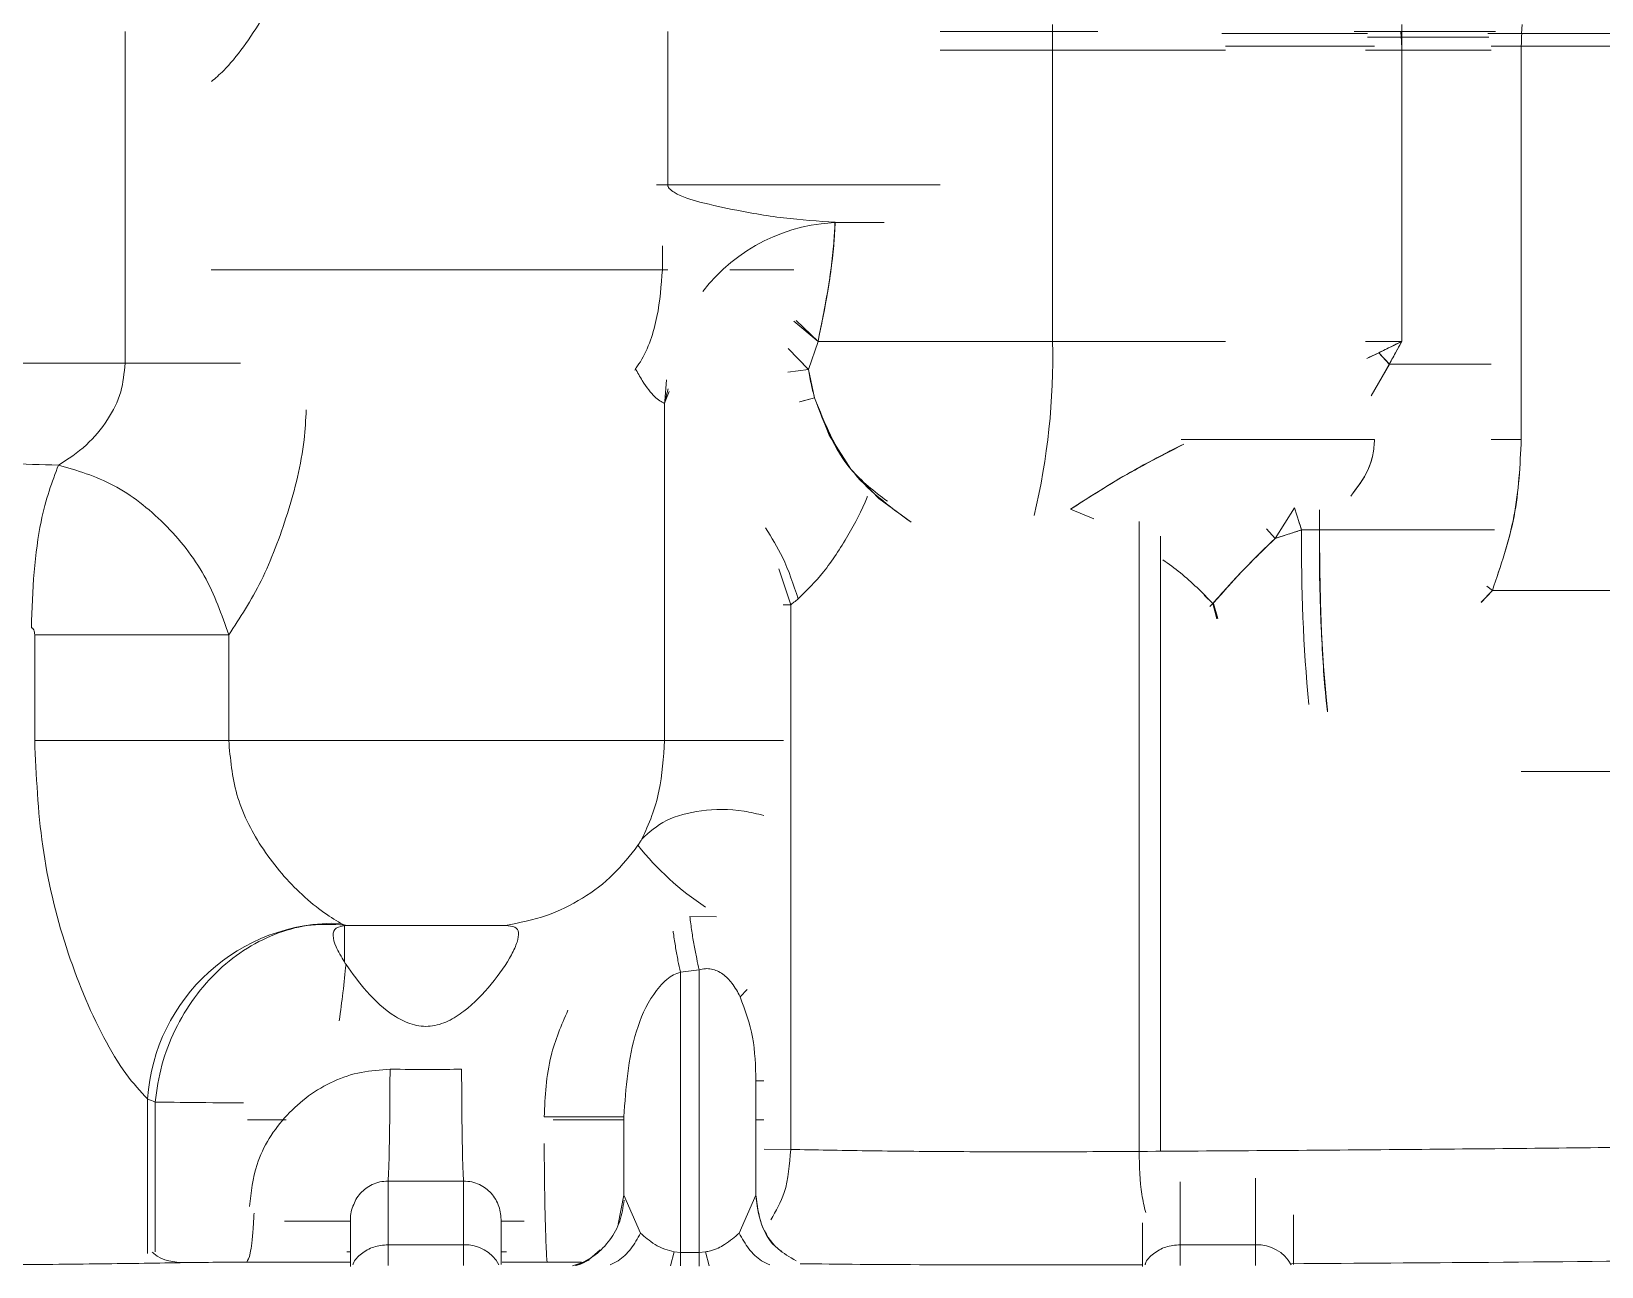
# Model space of a CAD drawing. Header units: millimetres. Extents: x 169 to 14583, y -399 to 10804.
# Drawn here: x 3222.82 to 3264.44, y 2080.53 to 2113.28 of the extents above; entities that cross this region are included whole.
import ezdxf

# ---------------------------------------------------------------- set-up
doc = ezdxf.new("R2010")
doc.units = ezdxf.units.MM
doc.header["$LTSCALE"] = 35

msp = doc.modelspace()

# ---------------------------------------------------------------- linework, layer by layer
at = {"color": 7, "linetype": 'Continuous', "lineweight": 18}
for p, q in [((3249.888, 2113.459), (3249.888, 2105.059)), ((3259.145, 2113.459), (3259.145, 2112.818)), ((3262.338, 2113.459), (3262.324, 2113.225)), ((3225.299, 2113.279), (3225.299, 2104.479)), ((3239.685, 2109.211), (3239.685, 2113.279)), ((3246.907, 2113.278), (3251.087, 2113.278)), ((3249.888, 2113.278), (3249.888, 2105.059)), ((3254.378, 2113.225), (3258.237, 2113.225)), ((3257.885, 2113.278), (3261.627, 2113.278)), ((3258.238, 2113.125), (3259.131, 2113.125)), ((3259.119, 2113.278), (3259.131, 2113.125)), ((3259.131, 2113.125), (3261.45, 2113.125)), ((3259.145, 2113.278), (3259.145, 2112.819)), ((3262.324, 2113.225), (3261.429, 2113.225)), ((3262.324, 2113.225), (3269.215, 2113.225)), ((3246.905, 2112.783), (3249.888, 2112.783)), ((3249.888, 2112.819), (3249.888, 2112.783)), ((3249.888, 2105.059), (3249.888, 2112.783)), ((3249.888, 2112.783), (3254.473, 2112.783)), ((3254.471, 2112.883), (3258.423, 2112.883)), ((3258.185, 2112.783), (3259.145, 2112.783)), ((3259.145, 2112.783), (3259.145, 2105.059)), ((3259.145, 2112.783), (3261.514, 2112.783)), ((3261.513, 2112.883), (3262.315, 2112.883)), ((3262.315, 2112.883), (3262.315, 2102.459)), ((3269.275, 2112.883), (3262.315, 2112.883)), ((3239.685, 2109.211), (3239.385, 2109.211)), ((3246.907, 2109.211), (3239.685, 2109.211)), ((3245.425, 2108.211), (3244.291, 2108.211)), ((3239.545, 2107.596), (3239.545, 2106.959)), ((3227.578, 2106.959), (3239.545, 2106.959)), ((3239.545, 2106.959), (3239.687, 2106.959)), ((3243.029, 2105.599), (3243.67, 2105.059)), ((3243.09, 2105.61), (3243.67, 2105.059)), ((3243.091, 2105.61), (3243.67, 2105.059)), ((3242.875, 2104.871), (3243.419, 2104.315)), ((3243.67, 2105.059), (3243.419, 2104.315)), ((3243.419, 2104.315), (3243.67, 2105.059)), ((3243.67, 2105.059), (3243.419, 2104.315)), ((3243.67, 2105.059), (3249.888, 2105.059)), ((3243.67, 2105.059), (3249.888, 2105.059)), ((3243.67, 2105.059), (3249.888, 2105.059)), ((3249.888, 2105.059), (3249.972, 2105.059)), ((3254.473, 2105.059), (3249.888, 2105.059)), ((3249.888, 2105.059), (3249.974, 2105.059)), ((3259.145, 2105.059), (3258.185, 2105.059)), ((3258.223, 2104.606), (3258.535, 2104.759)), ((3258.265, 2104.629), (3258.535, 2104.759)), ((3258.535, 2104.759), (3258.28, 2104.636)), ((3258.535, 2104.759), (3259.145, 2105.059)), ((3258.815, 2104.459), (3258.535, 2104.759)), ((3259.145, 2105.059), (3258.815, 2104.459)), ((3218.178, 2104.479), (3225.299, 2104.479)), ((3225.299, 2104.479), (3228.357, 2104.479)), ((3243.131, 2104.61), (3243.419, 2104.315)), ((3243.419, 2104.315), (3243.141, 2104.281)), ((3243.579, 2103.559), (3243.419, 2104.315)), ((3258.333, 2103.613), (3258.816, 2104.459)), ((3258.334, 2103.614), (3258.816, 2104.459)), ((3258.815, 2104.459), (3258.352, 2103.645)), ((3258.816, 2104.459), (3261.513, 2104.459)), ((3258.816, 2104.459), (3261.513, 2104.459)), ((3239.65, 2104.036), (3239.611, 2103.477)), ((3242.873, 2104.247), (3243.142, 2104.281)), ((3239.611, 2103.477), (3239.602, 2103.411)), ((3239.615, 2103.463), (3239.602, 2103.411)), ((3239.7, 2103.803), (3239.611, 2103.477)), ((3239.719, 2103.728), (3239.615, 2103.463)), ((3243.579, 2103.559), (3243.182, 2103.458)), ((3243.182, 2103.458), (3243.579, 2103.559)), ((3243.19, 2103.46), (3243.579, 2103.559)), ((3243.579, 2103.559), (3243.968, 2102.574)), ((3239.602, 2094.479), (3239.602, 2103.411)), ((3243.968, 2102.574), (3244.542, 2101.673)), ((3253.296, 2102.459), (3258.423, 2102.459)), ((3262.315, 2102.459), (3261.513, 2102.459)), ((3244.542, 2101.673), (3245.279, 2100.891)), ((3245.279, 2100.891), (3246.136, 2100.265)), ((3250.982, 2100.351), (3250.363, 2100.61)), ((3250.363, 2100.61), (3250.984, 2100.351)), ((3250.982, 2100.351), (3250.363, 2100.61)), ((3255.789, 2099.837), (3256.3, 2100.647)), ((3256.299, 2100.647), (3255.789, 2099.837)), ((3255.789, 2099.837), (3256.3, 2100.647)), ((3256.299, 2100.647), (3256.489, 2100.059)), ((3256.962, 2100.591), (3256.962, 2100.059)), ((3256.963, 2100.59), (3256.963, 2100.059)), ((3252.18, 2100.283), (3252.18, 2083.583)), ((3252.745, 2099.897), (3252.745, 2083.586)), ((3255.789, 2099.837), (3255.557, 2100.089)), ((3255.789, 2099.837), (3255.557, 2100.088)), ((3255.789, 2099.837), (3255.557, 2100.087)), ((3256.489, 2100.059), (3255.789, 2099.837)), ((3256.962, 2100.059), (3256.489, 2100.059)), ((3256.489, 2100.059), (3256.963, 2100.059)), ((3261.601, 2100.059), (3256.962, 2100.059)), ((3256.963, 2100.059), (3261.601, 2100.059)), ((3256.963, 2100.059), (3261.601, 2100.059)), ((3242.632, 2099.026), (3242.945, 2098.073)), ((3261.403, 2098.574), (3261.548, 2098.459)), ((3242.744, 2098.073), (3242.945, 2098.073)), ((3242.945, 2098.073), (3242.945, 2083.636)), ((3254.139, 2098.11), (3253.907, 2098.329)), ((3254.06, 2098.031), (3254.139, 2098.11)), ((3254.24, 2097.707), (3254.139, 2098.11)), ((3254.139, 2098.11), (3254.239, 2097.709)), ((3254.155, 2098.11), (3254.27, 2097.714)), ((3261.548, 2098.459), (3261.249, 2098.141)), ((3261.548, 2098.459), (3261.251, 2098.144)), ((3261.548, 2098.459), (3266.339, 2098.459)), ((3261.548, 2098.459), (3269.346, 2098.459)), ((3222.903, 2097.276), (3222.903, 2094.479)), ((3228.046, 2097.276), (3228.046, 2094.479)), ((3222.903, 2094.479), (3228.046, 2094.479)), ((3228.046, 2094.479), (3239.602, 2094.479)), ((3240.27, 2089.813), (3240.977, 2089.799)), ((3231.021, 2089.629), (3231.103, 2089.588)), ((3231.115, 2089.559), (3231.115, 2088.606)), ((3240.022, 2088.337), (3240.522, 2088.399)), ((3240.022, 2088.337), (3240.022, 2080.906)), ((3240.522, 2088.399), (3240.522, 2080.906)), ((3241.791, 2087.874), (3241.606, 2087.685)), ((3242.022, 2082.419), (3242.022, 2085.457)), ((3242.022, 2085.457), (3242.022, 2084.419)), ((3225.897, 2080.873), (3225.897, 2084.973)), ((3226.094, 2080.92), (3226.094, 2084.892)), ((3228.545, 2084.419), (3229.57, 2084.419)), ((3238.522, 2084.419), (3236.651, 2084.419)), ((3238.522, 2084.496), (3238.522, 2082.419)), ((3238.522, 2084.496), (3238.522, 2084.419)), ((3242.241, 2083.64), (3242.945, 2083.636)), ((3238.37, 2081.656), (3238.522, 2082.419)), ((3238.522, 2082.419), (3238.966, 2081.415)), ((3241.578, 2081.415), (3242.022, 2082.419)), ((3242.022, 2082.419), (3242.022, 2082.419)), ((3231.272, 2081.732), (3231.188, 2081.732)), ((3231.272, 2080.919), (3231.272, 2081.732)), ((3235.272, 2081.732), (3235.272, 2080.919)), ((3235.272, 2081.732), (3235.879, 2081.732)), ((3232.272, 2081.11), (3234.272, 2081.11)), ((3232.272, 2081.11), (3232.272, 2080.554)), ((3234.272, 2081.11), (3234.272, 2080.554)), ((3253.272, 2081.11), (3255.272, 2081.11)), ((3253.272, 2081.11), (3253.272, 2080.554)), ((3255.272, 2081.11), (3255.272, 2080.554)), ((3228.523, 2080.646), (3231.272, 2080.644)), ((3231.272, 2080.919), (3231.174, 2080.919)), ((3231.272, 2080.594), (3231.272, 2080.919)), ((3235.272, 2080.919), (3235.272, 2080.598)), ((3235.272, 2080.919), (3235.413, 2080.919)), ((3235.296, 2080.643), (3237.399, 2080.646)), ((3237.601, 2080.703), (3237.16, 2080.546)), ((3239.762, 2080.547), (3239.859, 2080.919)), ((3240.022, 2080.906), (3239.859, 2080.919)), ((3240.022, 2080.906), (3240.522, 2080.906)), ((3240.022, 2080.548), (3240.022, 2080.906)), ((3240.522, 2080.906), (3240.684, 2080.919)), ((3240.684, 2080.919), (3240.782, 2080.547))]:
    msp.add_line(p, q, dxfattribs=at)
at = {"color": 7, "linetype": 'Continuous', "lineweight": 18, "flags": 128}
for points in [[(3232.272, 2082.796), (3232.272, 2082.692), (3232.272, 2082.556), (3232.272, 2082.389), (3232.272, 2082.191), (3232.272, 2081.964), (3232.272, 2081.707), (3232.272, 2081.423), (3232.272, 2081.11)], [(3234.272, 2082.796), (3234.272, 2082.692), (3234.272, 2082.556), (3234.272, 2082.389), (3234.272, 2082.191), (3234.272, 2081.964), (3234.272, 2081.707), (3234.272, 2081.423), (3234.272, 2081.11)], [(3253.272, 2082.774), (3253.272, 2082.658), (3253.272, 2082.456), (3253.272, 2082.199), (3253.272, 2081.888), (3253.272, 2081.524), (3253.272, 2081.11)], [(3255.272, 2082.872), (3255.272, 2082.803), (3255.272, 2082.658), (3255.272, 2082.456), (3255.272, 2082.199), (3255.272, 2081.888), (3255.272, 2081.524), (3255.272, 2081.11)], [(3256.272, 2081.901), (3256.272, 2081.893), (3256.272, 2081.814), (3256.272, 2081.684), (3256.272, 2081.502), (3256.272, 2081.271), (3256.272, 2080.991), (3256.272, 2080.664), (3256.272, 2080.586)], [(3231.272, 2081.732), (3231.272, 2081.628), (3231.272, 2081.501), (3231.272, 2081.353), (3231.272, 2081.182), (3231.272, 2080.99), (3231.272, 2080.777), (3231.272, 2080.544), (3231.272, 2080.529)], [(3235.272, 2081.732), (3235.272, 2081.628), (3235.272, 2081.501), (3235.272, 2081.353), (3235.272, 2081.182), (3235.272, 2080.99), (3235.272, 2080.777), (3235.272, 2080.586)], [(3252.272, 2081.692), (3252.272, 2081.684), (3252.272, 2081.502), (3252.272, 2081.271), (3252.272, 2080.991), (3252.272, 2080.664), (3252.272, 2080.529)], [(3240.522, 2080.906), (3240.522, 2080.796), (3240.522, 2080.696), (3240.522, 2080.606), (3240.522, 2080.543)]]:
    msp.add_lwpolyline(points, dxfattribs=at)
at = {"color": 7, "linetype": 'Continuous', "lineweight": 18}
for centre, radius, start, end in [((3254.92, 2112.787), 4.225, 359.9469, 4.5898), ((3268.33, 2112.887), 6.015, 176.7788, 180.0383), ((3244.31, 2103.565), 4.646, 90.2292, 142.6533), ((3231.695, 2104.644), 18.197, 346.6551, 1.3074), ((3302.506, 2099.631), 46.019, 179.4678, 185.2374), ((3302.502, 2099.631), 46.015, 179.4676, 185.2384), ((3301.493, 2099.599), 44.533, 179.4082, 185.6224), ((3301.498, 2099.599), 44.537, 179.4083, 185.6214), ((3244.798, 2096.348), 7.512, 218.2203, 236.8204), ((3230.872, 2084.646), 4.986, 88.2806, 176.2331), ((3227.194, 2087.847), 3.153, 245.7159, 249.5936), ((3234.317, 2080.099), 1.012, 28.008, 92.5276), ((3255.317, 2080.099), 1.012, 28.008, 92.5276)]:
    msp.add_arc(centre, radius, start, end, dxfattribs=at)
msp.add_ellipse((3240.588, 2103.463), major_axis=(0.984, -0.19), ratio=0.613019, start_param=3.425521, end_param=3.447247, dxfattribs=at)
for points, knots in [([(3228.955, 2113.649), (3228.784, 2113.38), (3228.445, 2112.849), (3227.958, 2112.264), (3227.693, 2112.039), (3227.586, 2111.947)], [0, 0, 0, 0, 0.378494, 0.748875, 1, 1, 1, 1]), ([(3244.291, 2108.211), (3243.843, 2108.237), (3242.948, 2108.289), (3241.665, 2108.494), (3240.631, 2108.723), (3240.014, 2108.898), (3239.745, 2109.082), (3239.698, 2109.151), (3239.686, 2109.186), (3239.685, 2109.203), (3239.685, 2109.211)], [0, 0, 0, 0, 0.298613, 0.59586, 0.799011, 0.946685, 0.978533, 0.990095, 0.995169, 1, 1, 1, 1]), ([(3244.124, 2108.196), (3244.117, 2108.056), (3244.061, 2106.984), (3243.852, 2105.954), (3243.67, 2105.059)], [0, 0, 0, 0, 0.1303725, 1, 1, 1, 1]), ([(3244.122, 2108.195), (3244.115, 2108.046), (3244.059, 2106.974), (3243.85, 2105.945), (3243.67, 2105.059)], [0, 0, 0, 0, 0.138507, 1, 1, 1, 1]), ([(3244.118, 2108.192), (3244.109, 2108.017), (3244.052, 2106.946), (3243.844, 2105.918), (3243.67, 2105.059)], [0, 0, 0, 0, 0.163956, 1, 1, 1, 1]), ([(3239.545, 2106.959), (3239.513, 2106.544), (3239.448, 2105.702), (3239.145, 2104.775), (3238.861, 2104.372), (3238.81, 2104.3)], [0, 0, 0, 0, 0.442933, 0.899936, 1, 1, 1, 1]), ([(3241.332, 2106.959), (3241.585, 2106.959), (3242.105, 2106.959), (3242.716, 2106.959), (3243.03, 2106.959)], [0, 0, 0, 0, 0.486114, 1, 1, 1, 1]), ([(3258.535, 2104.759), (3258.649, 2104.815), (3258.844, 2104.911), (3259.038, 2105.006), (3259.119, 2105.046)], [0, 0, 0, 0, 0.585161, 1, 1, 1, 1]), ([(3258.535, 2104.759), (3258.649, 2104.815), (3258.838, 2104.908), (3259.027, 2105.001), (3259.102, 2105.038)], [0, 0, 0, 0, 0.602719, 1, 1, 1, 1]), ([(3258.816, 2104.459), (3258.763, 2104.515), (3258.669, 2104.615), (3258.576, 2104.715), (3258.535, 2104.759)], [0, 0, 0, 0, 0.559994, 1, 1, 1, 1]), ([(3258.816, 2104.459), (3258.763, 2104.515), (3258.669, 2104.615), (3258.576, 2104.715), (3258.535, 2104.759)], [0, 0, 0, 0, 0.559994, 1, 1, 1, 1]), ([(3258.816, 2104.459), (3258.877, 2104.571), (3258.983, 2104.763), (3259.088, 2104.954), (3259.132, 2105.034)], [0, 0, 0, 0, 0.584204, 1, 1, 1, 1]), ([(3258.816, 2104.459), (3258.877, 2104.571), (3258.98, 2104.757), (3259.082, 2104.944), (3259.123, 2105.018)], [0, 0, 0, 0, 0.60105, 1, 1, 1, 1]), ([(3225.299, 2104.479), (3225.275, 2104.221), (3225.226, 2103.688), (3224.841, 2102.937), (3224.255, 2102.241), (3223.785, 2101.942), (3223.532, 2101.78)], [0, 0, 0, 0, 0.2134042, 0.4419693, 0.6995591, 1, 1, 1, 1]), ([(3239.602, 2103.411), (3239.52, 2103.456), (3239.356, 2103.544), (3239.069, 2103.903), (3238.888, 2104.231), (3238.828, 2104.341)], [0, 0, 0, 0, 0.404716, 0.800831, 1, 1, 1, 1]), ([(3243.419, 2104.315), (3243.442, 2104.173), (3243.482, 2103.918), (3243.55, 2103.669), (3243.579, 2103.559)], [0, 0, 0, 0, 0.559744, 1, 1, 1, 1]), ([(3243.419, 2104.315), (3243.442, 2104.173), (3243.482, 2103.918), (3243.55, 2103.669), (3243.579, 2103.559)], [0, 0, 0, 0, 0.559448, 1, 1, 1, 1]), ([(3243.579, 2103.559), (3243.849, 2102.889), (3244.391, 2101.544), (3245.553, 2100.693), (3246.136, 2100.265)], [0, 0, 0, 0, 0.497756, 1, 1, 1, 1]), ([(3243.579, 2103.559), (3243.836, 2102.879), (3244.251, 2101.784), (3245.163, 2101.084), (3245.509, 2100.819)], [0, 0, 0, 0, 0.62019, 1, 1, 1, 1]), ([(3230.103, 2103.249), (3230.088, 2102.982), (3230.035, 2102.042), (3229.637, 2100.495), (3228.954, 2098.663), (3228.345, 2097.733), (3228.046, 2097.276)], [0, 0, 0, 0, 0.118636, 0.418586, 0.714053, 1, 1, 1, 1]), ([(3250.363, 2100.61), (3250.883, 2100.944), (3251.832, 2101.553), (3252.888, 2102.093), (3253.364, 2102.337)], [0, 0, 0, 0, 0.548647, 1, 1, 1, 1]), ([(3250.363, 2100.61), (3250.825, 2100.907), (3251.77, 2101.514), (3252.825, 2102.059), (3253.364, 2102.337)], [0, 0, 0, 0, 0.4885886, 1, 1, 1, 1]), ([(3250.363, 2100.61), (3250.824, 2100.907), (3251.698, 2101.471), (3252.675, 2101.976), (3253.137, 2102.215)], [0, 0, 0, 0, 0.5271383, 1, 1, 1, 1]), ([(3257.793, 2100.959), (3257.963, 2101.181), (3258.219, 2101.514), (3258.395, 2102.047), (3258.414, 2102.322), (3258.423, 2102.459)], [0, 0, 0, 0, 0.502406, 0.752542, 1, 1, 1, 1]), ([(3257.793, 2100.959), (3257.965, 2101.185), (3258.219, 2101.519), (3258.396, 2102.052), (3258.414, 2102.324), (3258.423, 2102.459)], [0, 0, 0, 0, 0.509049, 0.755302, 1, 1, 1, 1]), ([(3262.315, 2102.459), (3262.282, 2101.773), (3262.217, 2100.401), (3261.771, 2099.106), (3261.548, 2098.459)], [0, 0, 0, 0, 0.500072, 1, 1, 1, 1]), ([(3262.315, 2102.459), (3262.281, 2101.775), (3262.213, 2100.403), (3261.77, 2099.108), (3261.548, 2098.459)], [0, 0, 0, 0, 0.498988, 1, 1, 1, 1]), ([(3220.892, 2101.966), (3221.315, 2101.914), (3222.184, 2101.806), (3223.075, 2101.789), (3223.532, 2101.78)], [0, 0, 0, 0, 0.487505, 1, 1, 1, 1]), ([(3222.815, 2097.463), (3222.832, 2097.962), (3222.865, 2098.961), (3223.088, 2100.605), (3223.364, 2101.335), (3223.532, 2101.78)], [0, 0, 0, 0, 0.280741, 0.561486, 1, 1, 1, 1]), ([(3223.532, 2101.78), (3224.026, 2101.636), (3225.012, 2101.348), (3226.376, 2100.276), (3227.488, 2098.881), (3227.86, 2097.812), (3228.046, 2097.276)], [0, 0, 0, 0, 0.250089, 0.499895, 0.749751, 1, 1, 1, 1]), ([(3244.979, 2100.944), (3244.977, 2100.938), (3244.837, 2100.572), (3244.458, 2099.884), (3243.853, 2098.932), (3243.372, 2098.46), (3243.143, 2098.234)], [0, 0, 0, 0, 0.0055214, 0.3326856, 0.681474, 1, 1, 1, 1]), ([(3256.402, 2100.334), (3256.404, 2100.327), (3256.434, 2100.236), (3256.463, 2100.144), (3256.489, 2100.059)], [0, 0, 0, 0, 0.069003, 1, 1, 1, 1]), ([(3256.402, 2100.334), (3256.404, 2100.327), (3256.434, 2100.235), (3256.463, 2100.143), (3256.489, 2100.059)], [0, 0, 0, 0, 0.081875, 1, 1, 1, 1]), ([(3242.281, 2100.116), (3242.438, 2099.86), (3242.806, 2099.261), (3243.02, 2098.608), (3243.143, 2098.234)], [0, 0, 0, 0, 0.428845, 1, 1, 1, 1]), ([(3255.789, 2099.837), (3255.495, 2099.551), (3254.888, 2098.958), (3254.394, 2098.399), (3254.139, 2098.11)], [0, 0, 0, 0, 0.483384, 1, 1, 1, 1]), ([(3254.14, 2098.11), (3254.425, 2098.434), (3254.921, 2098.996), (3255.53, 2099.587), (3255.789, 2099.837)], [0, 0, 0, 0, 0.576284, 1, 1, 1, 1]), ([(3254.14, 2098.11), (3254.425, 2098.434), (3254.921, 2098.996), (3255.53, 2099.587), (3255.789, 2099.837)], [0, 0, 0, 0, 0.57627, 1, 1, 1, 1]), ([(3255.789, 2099.837), (3255.919, 2099.878), (3256.151, 2099.952), (3256.386, 2100.026), (3256.489, 2100.059)], [0, 0, 0, 0, 0.559981, 1, 1, 1, 1]), ([(3255.789, 2099.837), (3255.919, 2099.878), (3256.151, 2099.952), (3256.386, 2100.026), (3256.489, 2100.059)], [0, 0, 0, 0, 0.559944, 1, 1, 1, 1]), ([(3256.963, 2100.059), (3256.97, 2099.343), (3256.984, 2097.868), (3257.07, 2096.189), (3257.151, 2095.514), (3257.177, 2095.289)], [0, 0, 0, 0, 0.386324, 0.796187, 1, 1, 1, 1]), ([(3252.813, 2099.27), (3252.969, 2099.157), (3253.444, 2098.816), (3253.86, 2098.393), (3254.139, 2098.11)], [0, 0, 0, 0, 0.3292363, 1, 1, 1, 1]), ([(3254.139, 2098.11), (3253.86, 2098.393), (3253.444, 2098.815), (3252.969, 2099.157), (3252.813, 2099.27)], [0, 0, 0, 0, 0.670641, 1, 1, 1, 1]), ([(3243.143, 2098.234), (3243.106, 2098.203), (3243.04, 2098.147), (3242.974, 2098.095), (3242.945, 2098.073)], [0, 0, 0, 0, 0.559226, 1, 1, 1, 1]), ([(3222.815, 2097.463), (3222.822, 2097.462), (3222.834, 2097.46), (3222.852, 2097.449), (3222.867, 2097.431), (3222.885, 2097.399), (3222.9, 2097.346), (3222.902, 2097.301), (3222.903, 2097.276)], [0, 0, 0, 0, 0.084318, 0.174638, 0.277033, 0.394484, 0.674024, 1, 1, 1, 1]), ([(3222.903, 2094.479), (3222.944, 2093.542), (3223.025, 2091.681), (3223.669, 2088.998), (3224.499, 2086.965), (3225.308, 2085.6), (3225.704, 2085.179), (3225.897, 2084.973)], [0, 0, 0, 0, 0.262662, 0.521577, 0.770405, 0.888226, 1, 1, 1, 1]), ([(3228.046, 2094.479), (3228.09, 2093.995), (3228.181, 2092.999), (3228.894, 2091.587), (3229.755, 2090.572), (3230.551, 2089.911), (3230.858, 2089.727), (3231.021, 2089.629)], [0, 0, 0, 0, 0.215936, 0.444518, 0.697724, 0.839725, 1, 1, 1, 1]), ([(3238.997, 2091.864), (3239.09, 2092.064), (3239.268, 2092.445), (3239.528, 2093.327), (3239.573, 2094.024), (3239.602, 2094.479)], [0, 0, 0, 0, 0.275581, 0.526648, 1, 1, 1, 1]), ([(3242.753, 2094.479), (3242.42, 2094.479), (3241.691, 2094.479), (3240.76, 2094.479), (3239.986, 2094.479), (3239.73, 2094.479), (3239.602, 2094.479)], [0, 0, 0, 0, 0.217764, 0.47851, 0.739255, 1, 1, 1, 1]), ([(3265.43, 2093.654), (3265.253, 2093.654), (3264.899, 2093.654), (3264.066, 2093.654), (3263.148, 2093.654), (3262.584, 2093.654), (3262.31, 2093.654)], [0, 0, 0, 0, 0.2535659, 0.5071286, 0.7606877, 1, 1, 1, 1]), ([(3262.314, 2093.654), (3262.465, 2093.654), (3262.887, 2093.654), (3263.691, 2093.654), (3264.239, 2093.654), (3264.513, 2093.654)], [0, 0, 0, 0, 0.217842, 0.608921, 1, 1, 1, 1]), ([(3242.236, 2092.49), (3242.059, 2092.533), (3241.465, 2092.677), (3240.554, 2092.644), (3239.591, 2092.411), (3239.195, 2092.046), (3238.997, 2091.864)], [0, 0, 0, 0, 0.124323, 0.416211, 0.708106, 1, 1, 1, 1]), ([(3238.897, 2091.7), (3238.916, 2091.729), (3238.945, 2091.773), (3238.978, 2091.828), (3238.991, 2091.852), (3238.997, 2091.864)], [0, 0, 0, 0, 0.5169792, 0.7689589, 1, 1, 1, 1]), ([(3235.384, 2089.572), (3235.752, 2089.645), (3236.464, 2089.787), (3237.434, 2090.267), (3238.268, 2090.893), (3238.689, 2091.433), (3238.897, 2091.7)], [0, 0, 0, 0, 0.266978, 0.517872, 0.761521, 1, 1, 1, 1]), ([(3240.27, 2089.813), (3240.287, 2089.682), (3240.322, 2089.419), (3240.384, 2089.042), (3240.452, 2088.691), (3240.499, 2088.496), (3240.522, 2088.399)], [0, 0, 0, 0, 0.249999, 0.499999, 0.75, 1, 1, 1, 1]), ([(3226.094, 2084.892), (3226.142, 2085.221), (3226.239, 2085.878), (3226.605, 2086.82), (3227.118, 2087.679), (3227.77, 2088.417), (3228.529, 2089.003), (3229.363, 2089.405), (3230.237, 2089.627), (3230.814, 2089.601), (3231.103, 2089.588)], [0, 0, 0, 0, 0.125, 0.250001, 0.375, 0.5, 0.625, 0.749999, 0.875, 1, 1, 1, 1]), ([(3231.164, 2089.572), (3231.063, 2089.558), (3230.857, 2089.532), (3230.789, 2089.322), (3230.872, 2089.017), (3231.032, 2088.745), (3231.115, 2088.606)], [0, 0, 0, 0, 0.245015, 0.498418, 0.741374, 1, 1, 1, 1]), ([(3231.103, 2089.588), (3231.106, 2089.586), (3231.112, 2089.584), (3231.126, 2089.58), (3231.144, 2089.576), (3231.157, 2089.573), (3231.164, 2089.572)], [0, 0, 0, 0, 0.260537, 0.509048, 0.752578, 1, 1, 1, 1]), ([(3231.156, 2088.541), (3231.325, 2088.301), (3231.661, 2087.827), (3232.282, 2087.237), (3232.823, 2086.963), (3233.147, 2086.897), (3233.476, 2086.896), (3233.878, 2087.023), (3234.454, 2087.401), (3235.06, 2088.039), (3235.503, 2088.692), (3235.708, 2089.143), (3235.75, 2089.4), (3235.661, 2089.551), (3235.477, 2089.565), (3235.384, 2089.572)], [0, 0, 0, 0, 0.123347, 0.244177, 0.299648, 0.327111, 0.353682, 0.407753, 0.464963, 0.59063, 0.727953, 0.796422, 0.864303, 0.93177, 1, 1, 1, 1]), ([(3235.384, 2089.572), (3235.112, 2089.572), (3234.568, 2089.572), (3233.276, 2089.572), (3231.984, 2089.572), (3231.438, 2089.572), (3231.164, 2089.572)], [0, 0, 0, 0, 0.250076, 0.5, 0.749924, 1, 1, 1, 1]), ([(3240.022, 2088.337), (3240, 2088.435), (3239.957, 2088.63), (3239.894, 2088.981), (3239.851, 2089.25), (3239.832, 2089.4), (3239.83, 2089.42)], [0, 0, 0, 0, 0.317207, 0.634414, 0.951621, 1, 1, 1, 1]), ([(3230.979, 2087.044), (3231.013, 2087.302), (3231.086, 2087.87), (3231.131, 2088.304), (3231.156, 2088.541)], [0, 0, 0, 0, 0.454785, 1, 1, 1, 1]), ([(3231.115, 2088.606), (3231.122, 2088.594), (3231.136, 2088.572), (3231.149, 2088.55), (3231.156, 2088.541)], [0, 0, 0, 0, 0.559902, 1, 1, 1, 1]), ([(3240.022, 2088.337), (3239.961, 2088.315), (3239.829, 2088.268), (3239.572, 2088.083), (3239.178, 2087.61), (3238.653, 2086.399), (3238.575, 2085.267), (3238.522, 2084.496)], [0, 0, 0, 0, 0.04366, 0.09333, 0.214852, 0.466019, 1, 1, 1, 1]), ([(3240.522, 2088.399), (3240.575, 2088.411), (3240.68, 2088.435), (3240.844, 2088.423), (3241.002, 2088.373), (3241.198, 2088.257), (3241.42, 2088.029), (3241.54, 2087.808), (3241.606, 2087.685)], [0, 0, 0, 0, 0.11763, 0.23014, 0.343434, 0.461487, 0.702203, 1, 1, 1, 1]), ([(3242.022, 2085.457), (3242.013, 2085.844), (3241.997, 2086.597), (3241.734, 2087.329), (3241.606, 2087.685)], [0, 0, 0, 0, 0.513393, 1, 1, 1, 1]), ([(3236.409, 2084.496), (3236.435, 2085.044), (3236.481, 2086.027), (3236.867, 2086.928), (3237.038, 2087.326)], [0, 0, 0, 0, 0.558188, 1, 1, 1, 1]), ([(3228.598, 2082.12), (3228.64, 2082.498), (3228.739, 2083.388), (3229.39, 2084.387), (3230.148, 2085.075), (3230.818, 2085.462), (3231.553, 2085.714), (3232.067, 2085.744), (3232.323, 2085.76)], [0, 0, 0, 0, 0.1973, 0.464111, 0.598094, 0.732015, 0.865983, 1, 1, 1, 1]), ([(3232.272, 2082.796), (3232.278, 2082.888), (3232.291, 2083.07), (3232.307, 2083.774), (3232.319, 2084.698), (3232.322, 2085.406), (3232.323, 2085.76)], [0, 0, 0, 0, 0.25, 0.5, 0.75, 1, 1, 1, 1]), ([(3232.323, 2085.76), (3232.678, 2085.759), (3233.31, 2085.758), (3233.943, 2085.759), (3234.221, 2085.76)], [0, 0, 0, 0, 0.559998, 1, 1, 1, 1]), ([(3234.272, 2082.796), (3234.266, 2082.888), (3234.254, 2083.07), (3234.238, 2083.775), (3234.226, 2084.698), (3234.222, 2085.406), (3234.221, 2085.76)], [0, 0, 0, 0, 0.249996, 0.5, 0.750004, 1, 1, 1, 1]), ([(3242.022, 2085.457), (3242.033, 2085.457), (3242.047, 2085.457), (3242.197, 2085.457), (3242.236, 2085.457)], [0, 0, 0, 0, 0.738135, 1, 1, 1, 1]), ([(3226.094, 2084.892), (3226.15, 2084.891), (3226.303, 2084.889), (3226.856, 2084.882), (3227.578, 2084.874), (3228.3, 2084.868), (3228.438, 2084.867)], [0, 0, 0, 0, 0.102284, 0.280558, 0.862168, 1, 1, 1, 1]), ([(3242.022, 2084.419), (3242.022, 2084.287), (3242.022, 2084.024), (3242.022, 2083.518), (3242.022, 2082.965), (3242.022, 2082.508), (3242.022, 2082.449), (3242.022, 2082.419)], [0, 0, 0, 0, 0.1242698, 0.2490254, 0.4980304, 0.7486204, 1, 1, 1, 1]), ([(3242.236, 2084.419), (3242.197, 2084.419), (3242.047, 2084.419), (3242.033, 2084.419), (3242.022, 2084.419)], [0, 0, 0, 0, 0.261865, 1, 1, 1, 1]), ([(3236.412, 2083.793), (3236.413, 2083.501), (3236.415, 2082.943), (3236.427, 2082.207), (3236.445, 2081.462), (3236.465, 2080.91), (3236.481, 2080.714), (3236.486, 2080.653)], [0, 0, 0, 0, 0.20251, 0.387404, 0.578261, 0.869019, 1, 1, 1, 1]), ([(3242.421, 2081.769), (3242.554, 2082.002), (3242.865, 2082.547), (3242.916, 2083.24), (3242.945, 2083.636)], [0, 0, 0, 0, 0.429047, 1, 1, 1, 1]), ([(3242.945, 2083.636), (3243.593, 2083.623), (3244.856, 2083.598), (3247.229, 2083.576), (3249.729, 2083.569), (3251.362, 2083.578), (3252.18, 2083.583)], [0, 0, 0, 0, 0.256694, 0.500002, 0.749609, 1, 1, 1, 1]), ([(3252.18, 2083.583), (3254.566, 2083.598), (3259.385, 2083.63), (3263.8, 2083.677), (3266.029, 2083.701)], [0, 0, 0, 0, 0.495146, 1, 1, 1, 1]), ([(3252.356, 2081.961), (3252.319, 2082.118), (3252.207, 2082.588), (3252.191, 2083.185), (3252.18, 2083.583)], [0, 0, 0, 0, 0.3342572, 1, 1, 1, 1]), ([(3231.341, 2082.133), (3231.365, 2082.191), (3231.415, 2082.313), (3231.533, 2082.472), (3231.679, 2082.608), (3231.851, 2082.711), (3232.052, 2082.784), (3232.197, 2082.792), (3232.272, 2082.796)], [0, 0, 0, 0, 0.159377, 0.331434, 0.484005, 0.6457, 0.817429, 1, 1, 1, 1]), ([(3232.272, 2082.796), (3232.646, 2082.796), (3233.312, 2082.795), (3233.979, 2082.796), (3234.272, 2082.796)], [0, 0, 0, 0, 0.559999, 1, 1, 1, 1]), ([(3234.272, 2082.796), (3234.347, 2082.792), (3234.492, 2082.784), (3234.694, 2082.711), (3234.865, 2082.608), (3235.012, 2082.472), (3235.129, 2082.31), (3235.246, 2082.058), (3235.262, 2081.864), (3235.272, 2081.732)], [0, 0, 0, 0, 0.1343374, 0.2607098, 0.3797112, 0.4920109, 0.6188252, 0.7413162, 1, 1, 1, 1]), ([(3238.528, 2082.288), (3238.501, 2082.101), (3238.446, 2081.727), (3238.168, 2081.227), (3237.778, 2080.809), (3237.439, 2080.642), (3237.27, 2080.559)], [0, 0, 0, 0, 0.250001, 0.500002, 0.750001, 1, 1, 1, 1]), ([(3242.022, 2082.419), (3242.053, 2082.159), (3242.115, 2081.639), (3242.524, 2081.007), (3242.919, 2080.781), (3243.087, 2080.684)], [0, 0, 0, 0, 0.36508, 0.73016, 1, 1, 1, 1]), ([(3242.022, 2082.419), (3242.055, 2082.162), (3242.121, 2081.647), (3242.422, 2081.119), (3242.678, 2080.957), (3242.713, 2080.934)], [0, 0, 0, 0, 0.4623223, 0.9246446, 1, 1, 1, 1]), ([(3228.523, 2080.646), (3228.555, 2080.699), (3228.618, 2080.806), (3228.687, 2081.333), (3228.711, 2081.806), (3228.718, 2081.944)], [0, 0, 0, 0, 0.413925, 0.827849, 1, 1, 1, 1]), ([(3231.272, 2081.732), (3231.276, 2081.865), (3231.28, 2082.001), (3231.339, 2082.131), (3231.341, 2082.133)], [0, 0, 0, 0, 0.98078, 1, 1, 1, 1]), ([(3231.188, 2081.732), (3231.161, 2081.732), (3231.087, 2081.732), (3230.512, 2081.732), (3229.93, 2081.732), (3229.549, 2081.732), (3229.526, 2081.732)], [0, 0, 0, 0, 0.221962, 0.598612, 0.975261, 1, 1, 1, 1]), ([(3238.966, 2081.415), (3238.885, 2081.272), (3238.723, 2080.986), (3238.434, 2080.703), (3238.229, 2080.61), (3238.156, 2080.577)], [0, 0, 0, 0, 0.392789, 0.785581, 1, 1, 1, 1]), ([(3239.859, 2080.919), (3239.771, 2080.94), (3239.566, 2080.99), (3239.247, 2081.169), (3239.08, 2081.315), (3238.966, 2081.415)], [0, 0, 0, 0, 0.1936104, 0.4517011, 1, 1, 1, 1]), ([(3241.578, 2081.415), (3241.463, 2081.314), (3241.276, 2081.151), (3240.936, 2080.97), (3240.73, 2080.928), (3240.684, 2080.919)], [0, 0, 0, 0, 0.5583866, 0.9035903, 1, 1, 1, 1]), ([(3242.388, 2080.577), (3242.315, 2080.61), (3242.11, 2080.703), (3241.821, 2080.986), (3241.659, 2081.272), (3241.578, 2081.415)], [0, 0, 0, 0, 0.214419, 0.607211, 1, 1, 1, 1]), ([(3232.272, 2081.11), (3232.14, 2081.098), (3231.877, 2081.074), (3231.556, 2080.882), (3231.369, 2080.699), (3231.343, 2080.584), (3231.341, 2080.573)], [0, 0, 0, 0, 0.322486, 0.644971, 0.967457, 1, 1, 1, 1]), ([(3253.272, 2081.11), (3253.14, 2081.098), (3252.877, 2081.074), (3252.556, 2080.882), (3252.369, 2080.699), (3252.343, 2080.584), (3252.341, 2080.573)], [0, 0, 0, 0, 0.322486, 0.644971, 0.967457, 1, 1, 1, 1]), ([(3220.705, 2080.575), (3221.144, 2080.576), (3222.555, 2080.58), (3224.732, 2080.6), (3226.174, 2080.623), (3226.895, 2080.635)], [0, 0, 0, 0, 0.1843099, 0.5921565, 1, 1, 1, 1]), ([(3226.895, 2080.635), (3226.597, 2080.649), (3226.282, 2080.664), (3226.033, 2080.898), (3226.02, 2080.911)], [0, 0, 0, 0, 0.945231, 1, 1, 1, 1]), ([(3226.895, 2080.635), (3227.163, 2080.638), (3227.641, 2080.645), (3228.253, 2080.645), (3228.523, 2080.646)], [0, 0, 0, 0, 0.559066, 1, 1, 1, 1]), ([(3237.235, 2080.561), (3237.252, 2080.564), (3237.509, 2080.612), (3237.708, 2080.8), (3237.892, 2080.976)], [0, 0, 0, 0, 0.068707, 1, 1, 1, 1]), ([(3243.199, 2080.605), (3243.385, 2080.603), (3244.55, 2080.587), (3247.027, 2080.576), (3249.951, 2080.571), (3251.591, 2080.578), (3252.272, 2080.58)], [0, 0, 0, 0, 0.075115, 0.469164, 0.77926, 1, 1, 1, 1]), ([(3256.218, 2080.605), (3257.983, 2080.617), (3261.963, 2080.642), (3265.602, 2080.68), (3267.627, 2080.702)], [0, 0, 0, 0, 0.443605, 1, 1, 1, 1])]:
    msp.add_open_spline(points, degree=3, knots=knots, dxfattribs=at)
for points in [[(3222.903, 2097.276), (3223.379, 2097.276), (3224.331, 2097.276), (3225.771, 2097.276), (3227.084, 2097.276), (3227.725, 2097.276), (3228.046, 2097.276)], [(3236.409, 2084.496), (3236.545, 2084.496), (3236.816, 2084.496), (3237.213, 2084.496), (3237.581, 2084.496), (3237.905, 2084.496), (3238.173, 2084.496), (3238.37, 2084.496), (3238.498, 2084.496), (3238.514, 2084.496), (3238.522, 2084.496)]]:
    msp.add_open_spline(points, degree=3, dxfattribs=at)

doc.saveas('drawing.dxf')
